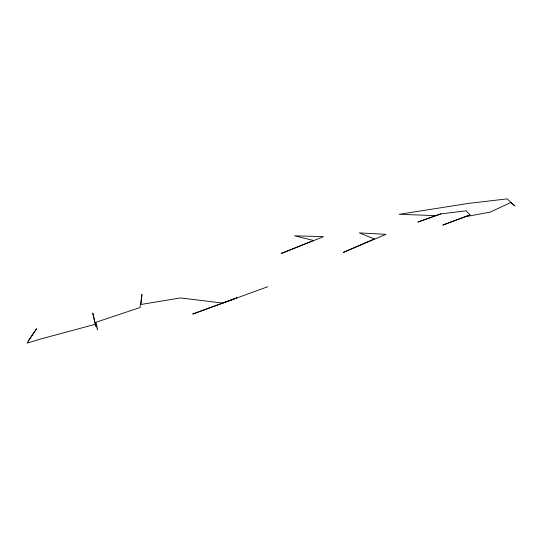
<?xml version="1.0" encoding="UTF-8"?>
<svg xmlns="http://www.w3.org/2000/svg" width="542" height="542" viewBox="0 0 542 542"><rect width="100%" height="100%" fill="white"/><g stroke="black" fill="none" stroke-linecap="round" stroke-linejoin="round"><path stroke-width="0.81" d="M28.143 341.087L36.544 328.737L27.1 343.133L40.216 339.123L95.196 324.306L95.643 326.182L92.817 313.066L94.559 320.911L97.675 330.024L96.009 322.246L139.999 307.538L141.943 294.408L141.116 304.462L180.466 297.924L222.579 303.059L236.874 297.897L192.681 314.062L267.707 286.745M470.022 214.917L442.889 225.045L470.022 214.917L466.174 210.804L440.809 213.9L417.943 222.017L440.809 213.9M465.646 216.678L490.246 212.091L510.808 202.532L514.9 205.967L507.163 198.867L468.83 203.365L399.217 214.293L435.334 215.628M374.217 238.941L343.215 252.443L385.985 234.334L359.366 232.897L374.217 238.941M313.472 240.458L281.196 253.514L323.567 236.664L294.53 235.804L313.472 240.458"/></g></svg>
